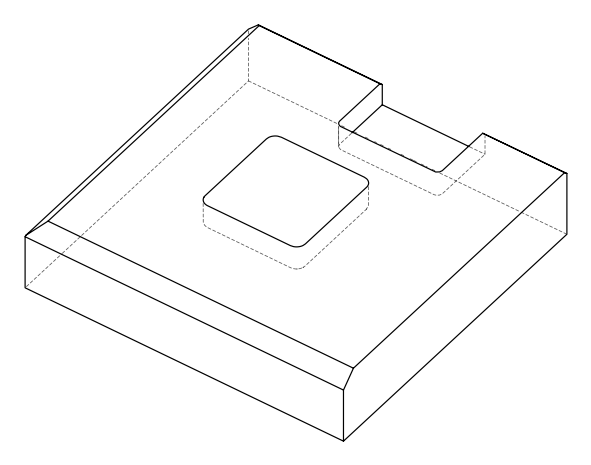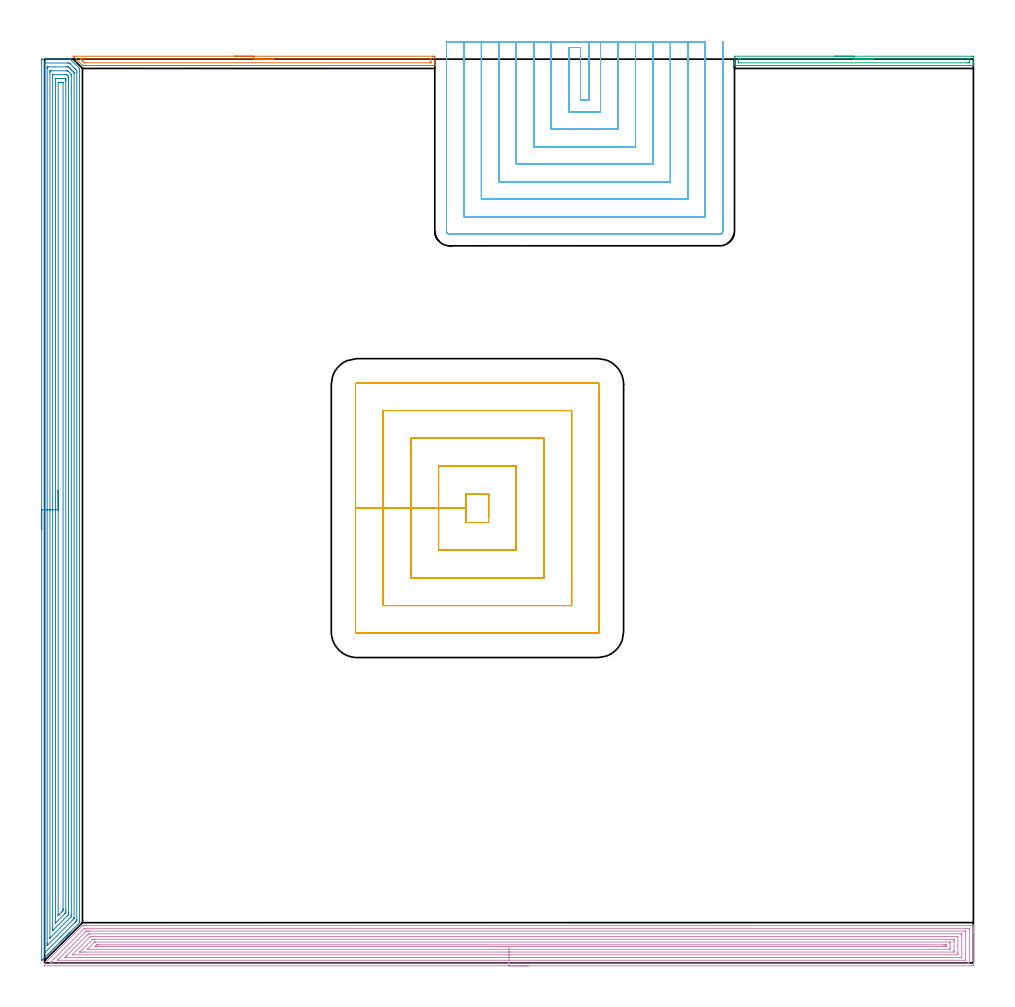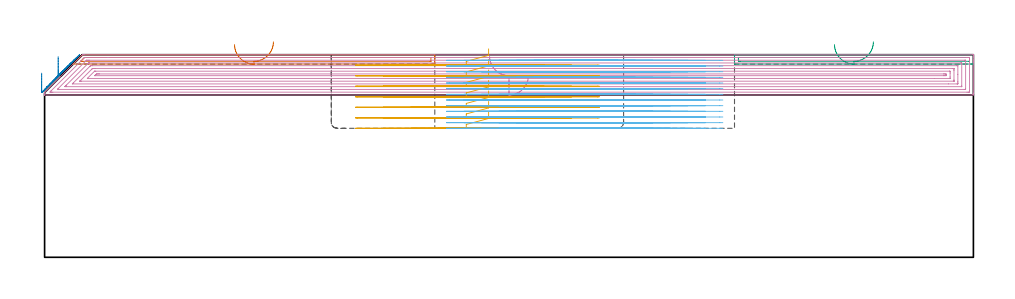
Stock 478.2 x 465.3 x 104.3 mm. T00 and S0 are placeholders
(PLAN: 6 operations, 2 tool changes, 159.2 min)
(1 AREA_MILL | FG_CHAMFER_SURFACE | UGT0205_001 | 3.12 min | 2219 mm3)
(2 AREA_MILL_1 | FG_CHAMFER_SURFACE_1 | UGT0205_001 | 25.8 min | 88289 mm3)
(3 AREA_MILL_2 | FG_CHAMFER_SURFACE_2 | UGT0205_001 | 2.15 min | 1451 mm3)
(4 AREA_MILL_3 | FG_CHAMFER_SURFACE_3 | UGT0205_001 | 30.28 min | 99856 mm3)
(5 MILL_RECTANGULAR_POCKET | POCKET_RECTANGULAR_STRAIGHT | NXT0201_007 | Follow Part, ap 6.25, ae 75% | 21.41 min | 870680 mm3)
(6 MILL_SLOT | SLOT_PARTIAL_RECTANGULAR | NXT0201_011 | Follow Part, ap 3, ae 75% | 76.46 min | 561004 mm3)
(TOOL UGT0205_001 | Chamfer Mill 20 x 3 x 45 deg. | D20 FL50 Z2)
(TOOL NXT0201_007 | ENDMILL 25mm [R216.25-25050GCK54P 1620] | D25 R3 FL54 Z5)
(TOOL NXT0201_011 | ENDMILL 12mm [2P460-1200-NA 1630] | D12 FL38 Z6)
(OP 1 AREA_MILL)
G17 G21 G94 G90
T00 M6
G54
G17 G0 G90 X97.8 Y466.8 S1061 M3
G43 Z114.3 H0
Z109.5
G94 G1 X97.838 Z108.628 F250.
X97.952 Z107.764
X98.141 Z106.912
X98.403 Z106.08
X98.737 Z105.274
X99.14 Z104.5
X99.608 Z103.764
X100.139 Z103.072
X100.729 Z102.429
X101.372 Z101.84
X102.064 Z101.308
X102.8 Z100.84
X103.574 Z100.437
X104.38 Z100.103
X105.212 Z99.841
X106.063 Z99.652
X106.928 Z99.538
X107.8 Z99.5
X199.666
X200.28 Y466.799 Z99.501
X200.887 Y466.793 Z99.503
X200.893 Y466.791 Z99.505
X200.9 Y466.186 Z100.109
Y465.913 Z100.382
Y465.293 Z101.001
Y463.854 Z102.442
Y463.507 Z102.788
Y462.813 Z103.487
Y462.477 Z103.822
X200.893 Y462.062 Z104.229
X200.89 Y462.003 Z104.288
X200.726 Y462. Z104.3
X19.788
X19.505 Y462.004 Z104.29
X19.368 Y462.132 Z104.168
X15.022 Y466.477 Z99.822
X14.866 Y466.633 Z99.664
X14.725 Y466.778 Z99.519
X14.717 Y466.795 Z99.503
X14.725 Y466.799 Z99.499
X107.8 Y466.8 Z99.5
Y465.386 Z100.914
X198.493 Y465.385 Z100.915
X198.885 Y465.379 Z100.921
X198.89 Y465.35 Z100.95
X198.894 Y465.293 Z101.007
X198.899 Y464.887 Z101.413
Y463.507 Z102.793
X198.897 Y463.456 Z102.844
X198.894 Y463.432 Z102.868
X198.892 Y463.424 Z102.876
X198.862 Y463.421 Z102.879
X198.678 Y463.416 Z102.884
X198.585 Y463.415 Z102.885
X20.773
X20.681 Y463.417 Z102.883
X20.59 Y463.421 Z102.879
X20.537 Y463.424 Z102.876
X20.507 Y463.45 Z102.85
X20.446 Y463.507 Z102.793
X19.788 Y464.162 Z102.138
X19.55 Y464.4 Z101.9
X18.894 Y465.057 Z101.243
X18.664 Y465.293 Z101.007
X18.594 Y465.367 Z100.933
X18.71 Y465.379 Z100.921
X18.804 Y465.383 Z100.917
X18.894 Y465.385 Z100.915
X19.695 Y465.386 Z100.914
X107.8
X108.671 Z100.952
X109.536 Z101.066
X110.388 Z101.255
X111.22 Z101.517
X112.026 Z101.851
X112.8 Z102.254
X113.536 Z102.723
X114.228 Z103.254
X114.871 Z103.843
X115.46 Z104.486
X115.991 Z105.178
X116.46 Z105.914
X116.863 Z106.688
X117.197 Z107.494
X117.459 Z108.326
X117.648 Z109.178
X117.762 Z110.043
X117.8 Z110.914
G0 Z114.3
M5
M2
(OP 2 AREA_MILL_1)
G17 G21 G94 G90
T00 M6
G54
G17 G0 G90 X-1.5 Y223.25 S1061 M3
G43 Z114.3 H0
Z94.8
G94 G1 Y223.288 Z93.928 F250.
Y223.402 Z93.063
Y223.591 Z92.212
Y223.853 Z91.38
Y224.187 Z90.574
Y224.59 Z89.8
Y225.059 Z89.064
Y225.59 Z88.372
Y226.179 Z87.729
Y226.822 Z87.14
Y227.514 Z86.608
Y228.25 Z86.14
Y229.024 Z85.737
Y229.83 Z85.403
Y230.662 Z85.141
Y231.514 Z84.952
Y232.378 Z84.838
Y233.25 Z84.8
Y464.679
X-1.496 Y465.095 Z84.802
X-1.492 Y465.29 Z84.806
X-1.293 Y465.3 Z85.004
X9.575 Z95.87
X10.997 Z97.294
X12.224 Z98.519
X13.108 Y465.299 Z99.406
X13.193 Y465.297 Z99.488
X13.227 Y465.275 Z99.523
X17.965 Y460.536 Z104.262
X17.976 Y460.523 Z104.272
X17.997 Y460.496 Z104.286
X18. Y460.211 Z104.3
Y21.479
X17.994 Y20.704 Z104.291
X17.969 Y20.668 Z104.267
X13.108 Y15.806 Z99.404
X12.972 Y15.671 Z99.27
X12.804 Y15.503 Z99.101
X12.666 Y15.364 Z98.962
X12.525 Y15.224 Z98.823
X12.367 Y15.066 Z98.665
X12.224 Y14.922 Z98.52
X12.078 Y14.777 Z98.376
X11.931 Y14.63 Z98.228
X11.783 Y14.481 Z98.078
X11.632 Y14.331 Z97.929
X11.494 Y14.193 Z97.792
X11.341 Y14.039 Z97.636
X11.185 Y13.884 Z97.483
X11.058 Y13.756 Z97.355
X10.9 Y13.597 Z97.194
X10.738 Y13.437 Z97.036
X10.621 Y13.32 Z96.919
X10.458 Y13.155 Z96.753
X10.291 Y12.99 Z96.589
X9.575 Y12.274 Z95.873
X9.398 Y12.097 Z95.695
X8.837 Y11.537 Z95.136
X8.505 Y11.203 Z94.801
X7.911 Y10.611 Z94.21
X7.22 Y9.919 Z93.519
X6.27 Y8.969 Z92.569
X4.929 Y7.629 Z91.228
X4.036 Y6.735 Z90.335
X3.59 Y6.289 Z89.888
X3.142 Y5.842 Z89.441
X2.696 Y5.395 Z88.994
X2.149 Y4.848 Z88.448
X1.92 Y4.619 Z88.217
X1.803 Y4.501 Z88.1
X1.286 Y3.985 Z87.585
X1.037 Y3.735 Z87.333
X0.909 Y3.608 Z87.206
X0.423 Y3.122 Z86.722
X0.154 Y2.852 Z86.45
X-0.432 Y2.268 Z85.868
X-0.729 Y1.968 Z85.566
X-1.326 Y1.374 Z84.973
X-1.465 Y1.241 Z84.833
X-1.496 Y1.215 Z84.802
X-1.5 Y1.409 Z84.8
Y233.25
X-0.086 Z86.214
Y463.206
X-0.084 Y463.259 Z86.216
X-0.082 Y463.283 Z86.218
X-0.08 Y463.289 Z86.22
X-0.063 Y463.291 Z86.237
X0.341 Y463.299 Z86.641
X11.822 Z98.122
X12.224 Y463.296 Z98.524
X12.714 Y463.29 Z99.014
X13.108 Y462.941 Z99.408
X13.124 Y462.925 Z99.424
X13.158 Y462.892 Z99.458
X14.898 Y461.153 Z101.198
X15.757 Y460.291 Z102.057
X15.834 Y460.211 Z102.134
X16.579 Y459.381 Z102.879
X16.586 Y458.424 Z102.886
X16.585 Y22.372 Z102.885
X16.581 Y21.954 Z102.881
X16.579 Y21.749 Z102.879
X16.48 Y21.641 Z102.78
X16.327 Y21.479 Z102.627
X16.041 Y21.192 Z102.341
X15.757 Y20.907 Z102.057
X0.245 Y5.395 Z86.545
X0.147 Y5.299 Z86.447
X0.048 Y5.204 Z86.348
X-0.046 Y5.115 Z86.254
X-0.079 Y5.104 Z86.221
X-0.085 Y5.338 Z86.215
Y5.395
X-0.086 Y233.25 Z86.214
X1.328 Z87.628
X1.329 Y460.512 Z87.629
X1.331 Y461.105 Z87.631
X1.334 Y461.255 Z87.634
X1.335 Y461.284 Z87.635
X1.37 Y461.29 Z87.67
X1.436 Y461.297 Z87.736
X1.626 Y461.299 Z87.926
X2.316 Y461.3 Z88.616
X11.341 Z97.641
X12.034 Y461.298 Z98.334
X12.224 Y461.293 Z98.524
X12.287 Y461.29 Z98.587
X12.356 Y461.233 Z98.656
X12.492 Y461.105 Z98.792
X13.108 Y460.493 Z99.408
X13.389 Y460.211 Z99.689
X13.991 Y459.61 Z100.291
X14.281 Y459.318 Z100.581
X14.874 Y458.715 Z101.174
X15.148 Y458.424 Z101.448
X15.165 Y458.384 Z101.465
X15.167 Y458.349 Z101.467
X15.17 Y458.274 Z101.47
X15.171 Y458.124 Z101.471
Y23.266
X15.17 Y22.967 Z101.47
X15.168 Y22.865 Z101.468
X15.165 Y22.789 Z101.465
X15.132 Y22.743 Z101.432
X14.874 Y22.475 Z101.174
X14.824 Y22.423 Z101.124
X1.369 Y8.969 Z87.669
X1.353 Y8.958 Z87.653
X1.341 Y8.95 Z87.641
X1.336 Y8.969 Z87.636
X1.333 Y9. Z87.633
X1.33 Y9.269 Z87.63
X1.329 Y9.863 Z87.629
X1.328 Y10.164 Z87.628
Y233.25
X2.743 Z89.043
Y458.424
X2.747 Y459.077 Z89.047
X2.75 Y459.29 Z89.05
X2.96 Y459.294 Z89.26
X3.41 Y459.3 Z89.71
X11.359 Z97.659
X11.791 Y459.292 Z98.091
X11.844 Y459.29 Z98.144
X11.925 Y459.215 Z98.225
X12.058 Y459.089 Z98.358
X12.224 Y458.926 Z98.524
X13.619 Y457.531 Z99.919
X13.693 Y457.452 Z99.993
X13.735 Y457.404 Z100.035
X13.75 Y457.364 Z100.05
X13.753 Y457.202 Z100.053
X13.756 Y456.875 Z100.056
X13.757 Y449.251 Z100.057
Y25.053
X13.756 Y24.397 Z100.056
X13.754 Y24.16 Z100.054
X13.75 Y23.836 Z100.05
X13.6 Y23.661 Z99.9
X13.217 Y23.266 Z99.517
X13.162 Y23.211 Z99.462
X2.877 Y12.926 Z89.177
X2.79 Y12.842 Z89.09
X2.752 Y12.808 Z89.052
X2.749 Z89.049
X2.747 Y12.813 Z89.047
X2.744 Y12.847 Z89.044
X2.743 Y12.93 Z89.043
Y13.201
Y233.25
X4.157 Z90.457
Y456.877
X4.16 Y457.118 Z90.46
X4.164 Y457.276 Z90.464
X4.168 Y457.292 Z90.468
X4.174 Y457.295 Z90.474
X4.194 Y457.298 Z90.494
X4.275 Y457.299 Z90.575
X4.504 Y457.3 Z90.804
X10.687 Y457.299 Z96.987
X11.341 Y457.292 Z97.641
X11.383 Y457.29 Z97.683
X11.427 Y457.262 Z97.727
X11.518 Y457.176 Z97.818
X11.7 Y456.999 Z98.
X12.064 Y456.637 Z98.364
X12.224 Y456.474 Z98.524
X12.312 Y456.381 Z98.612
X12.331 Y456.359 Z98.631
X12.336 Y456.263 Z98.636
X12.34 Y456.104 Z98.64
X12.342 Y455.864 Z98.642
X12.343 Y455.744 Z98.643
Y25.827
X12.339 Y25.053 Z98.639
X12.337 Y24.94 Z98.637
X12.327 Y24.837 Z98.627
X12.224 Y24.73 Z98.524
X11.944 Y24.444 Z98.244
X11.661 Y24.16 Z97.961
X4.393 Y16.892 Z90.693
X4.275 Y16.779 Z90.575
X4.166 Y16.676 Z90.466
X4.16 Y16.891 Z90.46
X4.158 Y17.011 Z90.458
X4.157 Y17.131 Z90.457
Y17.905
Y233.25
X5.571 Z91.871
X5.572 Y455.088 Z91.872
X5.573 Y455.207 Z91.873
X5.576 Y455.266 Z91.876
X5.578 Y455.288 Z91.878
X5.604 Y455.293 Z91.904
X6.042 Y455.298 Z92.342
X6.481 Y455.3 Z92.781
X6.925 Z93.225
X10.014 Z96.314
X10.458 Y455.299 Z96.758
X10.901 Y455.296 Z97.201
X10.921 Y455.29 Z97.221
X10.924 Y455.273 Z97.224
X10.927 Y454.85 Z97.227
X10.929 Y454.374 Z97.229
Y453.957
Y26.84
X10.927 Y26.366 Z97.227
X10.923 Y25.947 Z97.223
X10.922 Y25.892 Z97.222
X10.885 Y25.845 Z97.185
X10.815 Y25.769 Z97.115
X10.726 Y25.676 Z97.026
X10.458 Y25.406 Z96.758
X10.283 Y25.23 Z96.583
X5.615 Y20.564 Z91.915
X5.603 Y20.554 Z91.903
X5.585 Y20.544 Z91.885
X5.577 Y20.542 Z91.877
X5.575 Y20.554 Z91.875
X5.573 Y20.585 Z91.873
X5.572 Y20.652 Z91.872
X5.571 Y233.25 Z91.871
X6.985 Z93.285
Y453.002
X6.991 Y453.288 Z93.291
X7.059 Y453.292 Z93.359
X7.184 Y453.297 Z93.484
X7.34 Y453.299 Z93.64
X7.574 Y453.3 Z93.874
X8.457 Z94.757
X9.341 Z95.641
X9.445 Y453.298 Z95.745
X9.471 Y453.296 Z95.771
X9.495 Y453.29 Z95.795
X9.508 Y453.282 Z95.808
X9.51 Y453.255 Z95.81
X9.514 Y453.125 Z95.814
Y27.795
Y27.734
X9.503 Y26.913 Z95.803
X9.438 Y26.84 Z95.738
X9.064 Y26.463 Z95.364
X8.692 Y26.089 Z94.992
X7.656 Y25.053 Z93.956
X7.585 Y24.982 Z93.885
X7.286 Y24.688 Z93.586
X6.996 Y24.405 Z93.296
X6.992 Y24.404 Z93.292
X6.99 Y24.433 Z93.29
X6.987 Y24.513 Z93.287
X6.986 Y24.672 Z93.286
X6.985 Y24.992 Z93.285
Y233.25
Y234.122 Z93.323
Y234.987 Z93.437
Y235.838 Z93.626
Y236.67 Z93.888
Y237.476 Z94.222
Y238.25 Z94.625
Y238.986 Z95.094
Y239.678 Z95.625
Y240.321 Z96.214
Y240.91 Z96.857
Y241.442 Z97.549
Y241.91 Z98.285
Y242.313 Z99.059
Y242.647 Z99.865
Y242.909 Z100.697
Y243.098 Z101.549
Y243.212 Z102.414
Y243.25 Z103.285
G0 Z114.3
M5
M2
(OP 3 AREA_MILL_2)
G17 G21 G94 G90
T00 M6
G54
G17 G0 G90 X406.7 Y466.8 S1061 M3
G43 Z114.3 H0
Z109.5
G94 G1 X406.738 Z108.628 F250.
X406.852 Z107.763
X407.041 Z106.912
X407.303 Z106.08
X407.637 Z105.274
X408.04 Z104.5
X408.508 Z103.764
X409.04 Z103.072
X409.629 Z102.429
X410.272 Z101.839
X410.964 Z101.308
X411.7 Z100.84
X412.474 Z100.437
X413.28 Z100.103
X414.112 Z99.841
X414.964 Z99.652
X415.828 Z99.538
X416.7 Z99.5
X477.024
X477.635 Y466.797 Z99.503
X478.194 Y466.79 Z99.504
X478.197 Y466.751 Z99.544
X478.2 Y466.186 Z100.108
Y465.534 Z100.763
Y465.293 Z101.004
Y463.507 Z102.788
Y463.024 Z103.274
Y462.614 Z103.685
Y462.331 Z103.967
X478.193 Y462.043 Z104.249
X478.19 Y462.003 Z104.289
X478.08 Y462. Z104.3
X355.32
X355.21 Y462.003 Z104.289
X355.207 Y462.043 Z104.249
X355.2 Y462.332 Z103.967
Y463.024 Z103.274
Y463.507 Z102.788
Y465.534 Z100.763
X355.201 Y466.186 Z100.108
X355.203 Y466.751 Z99.544
X355.206 Y466.79 Z99.504
X355.765 Y466.8 Z99.5
X416.7
Y465.386 Z100.914
X475.948 Y465.385 Z100.915
X476.133 Y465.381 Z100.919
X476.181 Y465.379 Z100.921
X476.19 Y465.37 Z100.93
X476.195 Y465.342 Z100.958
X476.198 Y465.293 Z101.007
X476.2 Y464.948 Z101.352
Y464.4 Z101.9
X476.199 Y464.055 Z102.245
X476.192 Y463.507 Z102.793
X476.19 Y463.427 Z102.873
X476.04 Y463.419 Z102.881
X475.947 Y463.415 Z102.885
X475.856
X475.059 Y463.414 Z102.886
X357.452 Y463.415 Z102.885
X357.267 Y463.419 Z102.881
X357.219 Y463.421 Z102.879
X357.21 Y463.43 Z102.87
X357.205 Y463.458 Z102.842
X357.202 Y463.507 Z102.793
X357.2 Y463.852 Z102.448
Y464.4 Z101.9
X357.201 Y464.745 Z101.555
X357.208 Y465.293 Z101.007
X357.21 Y465.373 Z100.927
X357.36 Y465.381 Z100.919
X357.453 Y465.385 Z100.915
X357.544
X358.341 Y465.386 Z100.914
X416.7
X417.572 Z100.952
X418.436 Z101.066
X419.288 Z101.255
X420.12 Z101.517
X420.926 Z101.851
X421.7 Z102.254
X422.436 Z102.723
X423.128 Z103.254
X423.771 Z103.843
X424.36 Z104.486
X424.892 Z105.178
X425.36 Z105.914
X425.763 Z106.688
X426.097 Z107.494
X426.359 Z108.326
X426.548 Z109.178
X426.662 Z110.043
X426.7 Z110.914
G0 Z114.3
M5
M2
(OP 4 AREA_MILL_3)
G17 G21 G94 G90
T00 M6
G54
G17 G0 G90 X249.1 Y-1.5 S1061 M3
G43 Z114.3 H0
Z93.6
G94 G1 X249.062 Z92.728 F250.
X248.948 Z91.864
X248.759 Z91.012
X248.497 Z90.18
X248.163 Z89.374
X247.76 Z88.6
X247.292 Z87.864
X246.76 Z87.172
X246.171 Z86.529
X245.528 Z85.94
X244.836 Z85.408
X244.1 Z84.94
X243.326 Z84.537
X242.52 Z84.203
X241.688 Z83.941
X240.836 Z83.752
X239.972 Z83.638
X239.1 Z83.6
X0.088
X0.003 Y-1.499 Z83.599
Y-1.498 Z83.6
X0. Y-1.476 Z83.621
X0.001 Y-0.381 Z84.718
X0.01 Y-0.3 Z84.795
X0.084 Y-0.215 Z84.883
X19.381 Y19.081 Z104.181
X19.505 Y19.195 Z104.291
X20.266 Y19.2 Z104.3
X478.031
X478.19 Y19.197 Z104.288
X478.193 Y19.156 Z104.248
X478.2 Y18.772 Z103.871
Y18.42 Z103.52
Y17.746 Z102.841
Y16.519 Z101.616
Y15.966 Z101.061
Y15.353 Z100.448
Y-0.659 Z84.438
X478.198 Y-0.935 Z84.162
X478.192 Y-1.492 Z83.606
X478.145 Y-1.494 Z83.604
X477.584 Y-1.5 Z83.6
X239.1
Y-0.086 Z85.014
X4.229
X3.335 Y-0.085 Z85.015
X3.295 Y-0.083 Z85.017
X2.716 Y-0.046 Z85.054
X3.001 Y0.247 Z85.347
X3.295 Y0.546 Z85.646
X3.445 Y0.695 Z85.795
X20.266 Y17.516 Z102.616
X20.383 Y17.629 Z102.729
X20.507 Y17.746 Z102.846
X21.121 Y17.784 Z102.884
X21.159 Y17.785 Z102.885
X32.626 Y17.786 Z102.886
X474.864
X475.759 Y17.784 Z102.884
X475.798 Y17.782 Z102.882
X476.19 Y17.746 Z102.846
X476.198 Y17.347 Z102.447
X476.2 Y16.856 Z101.956
Y16.455 Z101.555
Y0.844 Z85.944
X476.198 Y0.445 Z85.545
X476.19 Y-0.046 Z85.054
X475.835 Y-0.083 Z85.017
X475.798 Y-0.084 Z85.016
X474.945 Y-0.086 Z85.014
X239.1
Y1.328 Z86.428
X7.274 Y1.329 Z86.429
X7.101 Y1.331 Z86.431
X6.868 Y1.335 Z86.435
X6.564 Y1.354 Z86.454
X6.9 Y1.701 Z86.801
X21.162 Y15.963 Z101.063
X21.465 Y16.259 Z101.359
X21.552 Y16.341 Z101.441
X21.592 Y16.365 Z101.465
X21.65 Y16.367 Z101.467
X22.053 Y16.37 Z101.47
X22.539 Y16.371 Z101.471
X22.946 Y16.372 Z101.472
X473.605 Y16.371 Z101.471
X474.011 Y16.369 Z101.469
X474.146 Y16.367 Z101.467
X474.186 Y16.365 Z101.465
X474.192 Y16.279 Z101.379
X474.197 Y16.154 Z101.254
X474.199 Y15.966 Z101.066
X474.2 Y15.779 Z100.879
X474.199 Y1.734 Z86.834
X474.198 Y1.547 Z86.647
X474.19 Y1.359 Z86.459
X474.181 Y1.335 Z86.435
X474.163 Y1.332 Z86.432
X474.113 Y1.33 Z86.43
X474.011 Y1.329 Z86.429
X473.525 Y1.328 Z86.428
X239.1
Y2.743 Z87.843
X11.214
X10.595 Y2.748 Z87.848
X10.441 Y2.75 Z87.85
X10.438 Y2.778 Z87.878
X10.441 Y2.789 Z87.889
X10.802 Y3.153 Z88.253
X11.161 Y3.513 Z88.613
X22.053 Y14.404 Z99.504
X22.392 Y14.739 Z99.839
X22.582 Y14.922 Z100.022
X22.613 Y14.95 Z100.05
X22.656 Y14.953 Z100.053
X22.753 Y14.955 Z100.055
X22.946 Y14.957 Z100.057
X23.066
X471.452
X472.128 Y14.955 Z100.055
X472.165 Y14.953 Z100.053
X472.183 Y14.951 Z100.051
X472.19 Y14.94 Z100.04
X472.194 Y14.838 Z99.938
X472.198 Y14.629 Z99.729
X472.2 Y14.212 Z99.312
X472.199 Y3.08 Z88.18
X472.197 Y2.864 Z87.964
X472.193 Y2.757 Z87.857
X472.19 Y2.749 Z87.849
X472.183 Y2.746 Z87.846
X472.156 Y2.744 Z87.844
X472.105 Y2.743 Z87.843
X239.1
Y4.157 Z89.257
X14.26
X14.501 Y4.402 Z89.502
X14.703 Y4.605 Z89.705
X23.172 Y13.073 Z98.173
X23.399 Y13.298 Z98.398
X23.623 Y13.513 Z98.613
X23.658 Y13.536 Z98.636
X23.716 Y13.539 Z98.639
X23.839 Y13.541 Z98.641
X24.486 Y13.543 Z98.643
X24.732
X469.545
X470.193 Y13.542 Z98.642
X470.195 Y13.541 Z98.641
X470.198 Y13.537 Z98.637
X470.2 Y9.088 Z94.188
Y5.529 Z90.629
Y4.64 Z89.74
X470.198 Y4.402 Z89.502
X470.194 Y4.239 Z89.339
X470.19 Y4.165 Z89.265
X470.038 Y4.161 Z89.261
X469.791 Y4.158 Z89.258
X465.308 Y4.157 Z89.257
X239.1
Y5.571 Z90.671
X18.831
X18.48 Y5.573 Z90.673
X18.195 Y5.575 Z90.675
X18.153 Y5.578 Z90.678
X18.165 Y5.605 Z90.705
X18.227 Y5.671 Z90.771
X18.48 Y5.932 Z91.032
X24.399 Y11.851 Z96.951
X24.511 Y11.961 Z97.061
X24.603 Y12.049 Z97.149
X24.665 Y12.105 Z97.205
X24.698 Y12.122 Z97.222
X24.732 Y12.123 Z97.223
X25.014 Y12.127 Z97.227
X25.625 Y12.129 Z97.229
X25.906
X467.759 Y12.128 Z97.228
X468.041 Y12.127 Z97.227
X468.138 Y12.124 Z97.224
X468.181 Y12.122 Z97.222
X468.19 Y12.102 Z97.202
X468.197 Y11.972 Z97.072
X468.199 Y11.519 Z96.619
X468.2 Y11.079 Z96.179
Y6.181 Z91.281
X468.198 Y5.744 Z90.844
X468.192 Y5.596 Z90.696
X468.189 Y5.577 Z90.677
X468.179 Y5.575 Z90.675
X468.142 Y5.573 Z90.673
X468.065 Y5.572 Z90.672
X239.1 Y5.571 Z90.671
Y6.985 Z92.085
X22.09
X22.053 Y6.986 Z92.086
X22.014 Y6.989 Z92.089
X22.001 Y6.992 Z92.092
X22.009 Y7.007 Z92.107
X22.021 Y7.022 Z92.122
X22.053 Y7.056 Z92.156
X22.06 Y7.063 Z92.163
X25.625 Y10.628 Z95.728
X25.682 Y10.679 Z95.779
X25.708 Y10.699 Z95.799
X25.735 Y10.708 Z95.808
X25.831 Y10.71 Z95.81
X26.175 Y10.714 Z95.814
X26.347 Y10.715 Z95.815
X465.887 Y10.714 Z95.814
X465.972 Y10.713 Z95.813
X466.058 Y10.708 Z95.808
X466.19 Y10.698 Z95.798
X466.193 Y10.629 Z95.729
X466.199 Y10.404 Z95.504
X466.2 Y9.74 Z94.84
Y7.734 Z92.834
X466.197 Y7.071 Z92.171
X466.194 Y7.015 Z92.115
X466.19 Y6.993 Z92.093
X466.144 Y6.99 Z92.09
X466.057 Y6.986 Z92.086
X458.101 Y6.985 Z92.085
X239.1
Y8.4 Z93.5
X25.974
X25.937 Y8.401 Z93.501
X25.881 Y8.404 Z93.504
X25.866 Y8.407 Z93.507
X25.868 Y8.412 Z93.512
X25.89 Y8.438 Z93.538
X25.962 Y8.514 Z93.614
X26.297 Y8.85 Z93.95
X26.408 Y8.961 Z94.061
X26.519 Y9.07 Z94.17
X26.747 Y9.288 Z94.388
X26.966 Y9.294 Z94.394
X27.412 Y9.298 Z94.398
X27.853 Y9.3 Z94.4
X28.305
X462.841
X463.293
X463.737 Y9.298 Z94.398
X464.186 Y9.293 Z94.393
X464.199 Y8.85 Z93.95
X464.2 Y8.837 Z93.937
X464.186 Y8.407 Z93.507
X463.742 Y8.402 Z93.502
X463.293 Y8.4 Z93.5
X462.852
X239.1
X238.228 Z93.538
X237.364 Z93.651
X236.512 Z93.84
X235.68 Z94.103
X234.874 Z94.436
X234.1 Z94.839
X233.364 Z95.308
X232.672 Z95.839
X232.029 Z96.428
X231.44 Z97.072
X230.908 Z97.764
X230.44 Z98.5
X230.037 Z99.273
X229.703 Z100.079
X229.441 Z100.911
X229.252 Z101.763
X229.138 Z102.628
X229.1 Z103.5
G0 Z114.3
M5
M2
(OP 5 MILL_RECTANGULAR_POCKET)
G17 G21 G94 G90
T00 M6
G54
G17 G0 G90 X228.6 Y229.148 S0 M3
G43 Z114.3 H1
Z107.3
G94 G1 Y241.6 Z103.963 F250.
X217.1 Z100.882
Y234.15 Z98.886
Y226.7 F500.
X228.6
Y241.6
X217.1
Y234.15
X202.85
Y212.45
X242.85
Y255.85
X202.85
Y234.15
X188.6
Y198.2
X257.1
Y270.1
X188.6
Y234.15
X174.35
Y183.95
X271.35
Y284.35
X174.35
Y234.15
X160.1
Y170.5
G3 X160.9 Y169.7 R0.8
G1 X284.8
G3 X285.6 Y170.5 R0.8
G1 Y297.8
G3 X284.8 Y298.6 R0.8
G1 X160.9
G3 X160.1 Y297.8 R0.8
G1 Y234.15
Y233.15
G0 X228.6 Y229.148 Z101.886
G1 Y241.6 Z98.549 F250.
X217.1 Z95.468
Y234.15 Z93.471
Y226.7 F500.
X228.6
Y241.6
X217.1
Y234.15
X202.85
Y212.45
X242.85
Y255.85
X202.85
Y234.15
X188.6
Y198.2
X257.1
Y270.1
X188.6
Y234.15
X174.35
Y183.95
X271.35
Y284.35
X174.35
Y234.15
X160.1
Y170.5
G3 X160.9 Y169.7 R0.8
G1 X284.8
G3 X285.6 Y170.5 R0.8
G1 Y297.8
G3 X284.8 Y298.6 R0.8
G1 X160.9
G3 X160.1 Y297.8 R0.8
G1 Y234.15
Y233.15
G0 X228.6 Y229.148 Z96.471
G1 Y241.6 Z93.135 F250.
X217.1 Z90.053
Y234.15 Z88.057
Y226.7 F500.
X228.6
Y241.6
X217.1
Y234.15
X202.85
Y212.45
X242.85
Y255.85
X202.85
Y234.15
X188.6
Y198.2
X257.1
Y270.1
X188.6
Y234.15
X174.35
Y183.95
X271.35
Y284.35
X174.35
Y234.15
X160.1
Y170.5
G3 X160.9 Y169.7 R0.8
G1 X284.8
G3 X285.6 Y170.5 R0.8
G1 Y297.8
G3 X284.8 Y298.6 R0.8
G1 X160.9
G3 X160.1 Y297.8 R0.8
G1 Y234.15
Y233.15
G0 X228.6 Y229.148 Z91.057
G1 Y241.6 Z87.72 F250.
X217.1 Z84.639
Y234.15 Z82.643
Y226.7 F500.
X228.6
Y241.6
X217.1
Y234.15
X202.85
Y212.45
X242.85
Y255.85
X202.85
Y234.15
X188.6
Y198.2
X257.1
Y270.1
X188.6
Y234.15
X174.35
Y183.95
X271.35
Y284.35
X174.35
Y234.15
X160.1
Y170.5
G3 X160.9 Y169.7 R0.8
G1 X284.8
G3 X285.6 Y170.5 R0.8
G1 Y297.8
G3 X284.8 Y298.6 R0.8
G1 X160.9
G3 X160.1 Y297.8 R0.8
G1 Y234.15
Y233.15
G0 X228.6 Y229.148 Z85.643
G1 Y241.6 Z82.306 F250.
X217.1 Z79.225
Y234.15 Z77.229
Y226.7 F500.
X228.6
Y241.6
X217.1
Y234.15
X202.85
Y212.45
X242.85
Y255.85
X202.85
Y234.15
X188.6
Y198.2
X257.1
Y270.1
X188.6
Y234.15
X174.35
Y183.95
X271.35
Y284.35
X174.35
Y234.15
X160.1
Y170.5
G3 X160.9 Y169.7 R0.8
G1 X284.8
G3 X285.6 Y170.5 R0.8
G1 Y297.8
G3 X284.8 Y298.6 R0.8
G1 X160.9
G3 X160.1 Y297.8 R0.8
G1 Y234.15
Y233.15
G0 X228.6 Y229.148 Z80.229
G1 Y241.6 Z76.892 F250.
X217.1 Z73.81
Y234.15 Z71.814
Y226.7 F500.
X228.6
Y241.6
X217.1
Y234.15
X202.85
Y212.45
X242.85
Y255.85
X202.85
Y234.15
X188.6
Y198.2
X257.1
Y270.1
X188.6
Y234.15
X174.35
Y183.95
X271.35
Y284.35
X174.35
Y234.15
X160.1
Y170.5
G3 X160.9 Y169.7 R0.8
G1 X284.8
G3 X285.6 Y170.5 R0.8
G1 Y297.8
G3 X284.8 Y298.6 R0.8
G1 X160.9
G3 X160.1 Y297.8 R0.8
G1 Y234.15
Y233.15
G0 X228.6 Y229.148 Z74.814
G1 Y241.6 Z71.478 F250.
X217.1 Z68.396
Y234.15 Z66.4
Y226.7 F500.
X228.6
Y241.6
X217.1
Y234.15
X202.85
Y212.45
X242.85
Y255.85
X202.85
Y234.15
X188.6
Y198.2
X257.1
Y270.1
X188.6
Y234.15
X174.35
Y183.95
X271.35
Y284.35
X174.35
Y234.15
X160.1
Y170.5
G3 X160.9 Y169.7 R0.8
G1 X284.8
G3 X285.6 Y170.5 R0.8
G1 Y297.8
G3 X284.8 Y298.6 R0.8
G1 X160.9
G3 X160.1 Y297.8 R0.8
G1 Y234.15
Y233.15
G0 Z114.3
M5
M2
(OP 6 MILL_SLOT)
G17 G21 G94 G90
T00 M6
G54
G17 G0 G90 X280.2 Y474.3 S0 M3
G43 Z114.3 H1
Z101.385
G94 G1 Y471.3 F250.
Y444.2 F500.
X275.9
Y471.3
X269.9
Y438.2
X286.2
Y471.3
Y474.3 F250.
X260.9
Y471.3
Y429.2 F500.
X295.2
Y471.3
Y474.3 F250.
X251.9
Y471.3
Y420.2 F500.
X304.2
Y471.3
Y474.3 F250.
X242.9
Y471.3
Y411.2 F500.
X313.2
Y471.3
Y474.3 F250.
X233.9
Y471.3
Y402.2 F500.
X322.2
Y471.3
Y474.3 F250.
X224.9
Y471.3
Y393.2 F500.
X331.2
Y471.3
Y474.3 F250.
X215.9
Y471.3
Y384.2 F500.
X340.2
Y471.3
Y474.3 F250.
X206.9
Y471.3
Y376.8 F500.
G3 X208.5 Y375.2 R1.6
G1 X347.6
G3 X349.2 Y376.8 R1.6
G1 Y471.3
Y474.3 F250.
G0 X280.2 Z98.469
G1 Y471.3
Y444.2 F500.
X275.9
Y471.3
X269.9
Y438.2
X286.2
Y471.3
Y474.3 F250.
X260.9
Y471.3
Y429.2 F500.
X295.2
Y471.3
Y474.3 F250.
X251.9
Y471.3
Y420.2 F500.
X304.2
Y471.3
Y474.3 F250.
X242.9
Y471.3
Y411.2 F500.
X313.2
Y471.3
Y474.3 F250.
X233.9
Y471.3
Y402.2 F500.
X322.2
Y471.3
Y474.3 F250.
X224.9
Y471.3
Y393.2 F500.
X331.2
Y471.3
Y474.3 F250.
X215.9
Y471.3
Y384.2 F500.
X340.2
Y471.3
Y474.3 F250.
X206.9
Y471.3
Y376.8 F500.
G3 X208.5 Y375.2 R1.6
G1 X347.6
G3 X349.2 Y376.8 R1.6
G1 Y471.3
Y474.3 F250.
G0 X280.2 Z95.554
G1 Y471.3
Y444.2 F500.
X275.9
Y471.3
X269.9
Y438.2
X286.2
Y471.3
Y474.3 F250.
X260.9
Y471.3
Y429.2 F500.
X295.2
Y471.3
Y474.3 F250.
X251.9
Y471.3
Y420.2 F500.
X304.2
Y471.3
Y474.3 F250.
X242.9
Y471.3
Y411.2 F500.
X313.2
Y471.3
Y474.3 F250.
X233.9
Y471.3
Y402.2 F500.
X322.2
Y471.3
Y474.3 F250.
X224.9
Y471.3
Y393.2 F500.
X331.2
Y471.3
Y474.3 F250.
X215.9
Y471.3
Y384.2 F500.
X340.2
Y471.3
Y474.3 F250.
X206.9
Y471.3
Y376.8 F500.
G3 X208.5 Y375.2 R1.6
G1 X347.6
G3 X349.2 Y376.8 R1.6
G1 Y471.3
Y474.3 F250.
G0 X280.2 Z92.638
G1 Y471.3
Y444.2 F500.
X275.9
Y471.3
X269.9
Y438.2
X286.2
Y471.3
Y474.3 F250.
X260.9
Y471.3
Y429.2 F500.
X295.2
Y471.3
Y474.3 F250.
X251.9
Y471.3
Y420.2 F500.
X304.2
Y471.3
Y474.3 F250.
X242.9
Y471.3
Y411.2 F500.
X313.2
Y471.3
Y474.3 F250.
X233.9
Y471.3
Y402.2 F500.
X322.2
Y471.3
Y474.3 F250.
X224.9
Y471.3
Y393.2 F500.
X331.2
Y471.3
Y474.3 F250.
X215.9
Y471.3
Y384.2 F500.
X340.2
Y471.3
Y474.3 F250.
X206.9
Y471.3
Y376.8 F500.
G3 X208.5 Y375.2 R1.6
G1 X347.6
G3 X349.2 Y376.8 R1.6
G1 Y471.3
Y474.3 F250.
G0 X280.2 Z89.723
G1 Y471.3
Y444.2 F500.
X275.9
Y471.3
X269.9
Y438.2
X286.2
Y471.3
Y474.3 F250.
X260.9
Y471.3
Y429.2 F500.
X295.2
Y471.3
Y474.3 F250.
X251.9
Y471.3
Y420.2 F500.
X304.2
Y471.3
Y474.3 F250.
X242.9
Y471.3
Y411.2 F500.
X313.2
Y471.3
Y474.3 F250.
X233.9
Y471.3
Y402.2 F500.
X322.2
Y471.3
Y474.3 F250.
X224.9
Y471.3
Y393.2 F500.
X331.2
Y471.3
Y474.3 F250.
X215.9
Y471.3
Y384.2 F500.
X340.2
Y471.3
Y474.3 F250.
X206.9
Y471.3
Y376.8 F500.
G3 X208.5 Y375.2 R1.6
G1 X347.6
G3 X349.2 Y376.8 R1.6
G1 Y471.3
Y474.3 F250.
G0 X280.2 Z86.808
G1 Y471.3
Y444.2 F500.
X275.9
Y471.3
X269.9
Y438.2
X286.2
Y471.3
Y474.3 F250.
X260.9
Y471.3
Y429.2 F500.
X295.2
Y471.3
Y474.3 F250.
X251.9
Y471.3
Y420.2 F500.
X304.2
Y471.3
Y474.3 F250.
X242.9
Y471.3
Y411.2 F500.
X313.2
Y471.3
Y474.3 F250.
X233.9
Y471.3
Y402.2 F500.
X322.2
Y471.3
Y474.3 F250.
X224.9
Y471.3
Y393.2 F500.
X331.2
Y471.3
Y474.3 F250.
X215.9
Y471.3
Y384.2 F500.
X340.2
Y471.3
Y474.3 F250.
X206.9
Y471.3
Y376.8 F500.
G3 X208.5 Y375.2 R1.6
G1 X347.6
G3 X349.2 Y376.8 R1.6
G1 Y471.3
Y474.3 F250.
G0 X280.2 Z83.892
G1 Y471.3
Y444.2 F500.
X275.9
Y471.3
X269.9
Y438.2
X286.2
Y471.3
Y474.3 F250.
X260.9
Y471.3
Y429.2 F500.
X295.2
Y471.3
Y474.3 F250.
X251.9
Y471.3
Y420.2 F500.
X304.2
Y471.3
Y474.3 F250.
X242.9
Y471.3
Y411.2 F500.
X313.2
Y471.3
Y474.3 F250.
X233.9
Y471.3
Y402.2 F500.
X322.2
Y471.3
Y474.3 F250.
X224.9
Y471.3
Y393.2 F500.
X331.2
Y471.3
Y474.3 F250.
X215.9
Y471.3
Y384.2 F500.
X340.2
Y471.3
Y474.3 F250.
X206.9
Y471.3
Y376.8 F500.
G3 X208.5 Y375.2 R1.6
G1 X347.6
G3 X349.2 Y376.8 R1.6
G1 Y471.3
Y474.3 F250.
G0 X280.2 Z80.977
G1 Y471.3
Y444.2 F500.
X275.9
Y471.3
X269.9
Y438.2
X286.2
Y471.3
Y474.3 F250.
X260.9
Y471.3
Y429.2 F500.
X295.2
Y471.3
Y474.3 F250.
X251.9
Y471.3
Y420.2 F500.
X304.2
Y471.3
Y474.3 F250.
X242.9
Y471.3
Y411.2 F500.
X313.2
Y471.3
Y474.3 F250.
X233.9
Y471.3
Y402.2 F500.
X322.2
Y471.3
Y474.3 F250.
X224.9
Y471.3
Y393.2 F500.
X331.2
Y471.3
Y474.3 F250.
X215.9
Y471.3
Y384.2 F500.
X340.2
Y471.3
Y474.3 F250.
X206.9
Y471.3
Y376.8 F500.
G3 X208.5 Y375.2 R1.6
G1 X347.6
G3 X349.2 Y376.8 R1.6
G1 Y471.3
Y474.3 F250.
G0 X280.2 Z78.062
G1 Y471.3
Y444.2 F500.
X275.9
Y471.3
X269.9
Y438.2
X286.2
Y471.3
Y474.3 F250.
X260.9
Y471.3
Y429.2 F500.
X295.2
Y471.3
Y474.3 F250.
X251.9
Y471.3
Y420.2 F500.
X304.2
Y471.3
Y474.3 F250.
X242.9
Y471.3
Y411.2 F500.
X313.2
Y471.3
Y474.3 F250.
X233.9
Y471.3
Y402.2 F500.
X322.2
Y471.3
Y474.3 F250.
X224.9
Y471.3
Y393.2 F500.
X331.2
Y471.3
Y474.3 F250.
X215.9
Y471.3
Y384.2 F500.
X340.2
Y471.3
Y474.3 F250.
X206.9
Y471.3
Y376.8 F500.
G3 X208.5 Y375.2 R1.6
G1 X347.6
G3 X349.2 Y376.8 R1.6
G1 Y471.3
Y474.3 F250.
G0 X280.2 Z75.146
G1 Y471.3
Y444.2 F500.
X275.9
Y471.3
X269.9
Y438.2
X286.2
Y471.3
Y474.3 F250.
X260.9
Y471.3
Y429.2 F500.
X295.2
Y471.3
Y474.3 F250.
X251.9
Y471.3
Y420.2 F500.
X304.2
Y471.3
Y474.3 F250.
X242.9
Y471.3
Y411.2 F500.
X313.2
Y471.3
Y474.3 F250.
X233.9
Y471.3
Y402.2 F500.
X322.2
Y471.3
Y474.3 F250.
X224.9
Y471.3
Y393.2 F500.
X331.2
Y471.3
Y474.3 F250.
X215.9
Y471.3
Y384.2 F500.
X340.2
Y471.3
Y474.3 F250.
X206.9
Y471.3
Y376.8 F500.
G3 X208.5 Y375.2 R1.6
G1 X347.6
G3 X349.2 Y376.8 R1.6
G1 Y471.3
Y474.3 F250.
G0 X280.2 Z72.231
G1 Y471.3
Y444.2 F500.
X275.9
Y471.3
X269.9
Y438.2
X286.2
Y471.3
Y474.3 F250.
X260.9
Y471.3
Y429.2 F500.
X295.2
Y471.3
Y474.3 F250.
X251.9
Y471.3
Y420.2 F500.
X304.2
Y471.3
Y474.3 F250.
X242.9
Y471.3
Y411.2 F500.
X313.2
Y471.3
Y474.3 F250.
X233.9
Y471.3
Y402.2 F500.
X322.2
Y471.3
Y474.3 F250.
X224.9
Y471.3
Y393.2 F500.
X331.2
Y471.3
Y474.3 F250.
X215.9
Y471.3
Y384.2 F500.
X340.2
Y471.3
Y474.3 F250.
X206.9
Y471.3
Y376.8 F500.
G3 X208.5 Y375.2 R1.6
G1 X347.6
G3 X349.2 Y376.8 R1.6
G1 Y471.3
Y474.3 F250.
G0 X280.2 Z69.315
G1 Y471.3
Y444.2 F500.
X275.9
Y471.3
X269.9
Y438.2
X286.2
Y471.3
Y474.3 F250.
X260.9
Y471.3
Y429.2 F500.
X295.2
Y471.3
Y474.3 F250.
X251.9
Y471.3
Y420.2 F500.
X304.2
Y471.3
Y474.3 F250.
X242.9
Y471.3
Y411.2 F500.
X313.2
Y471.3
Y474.3 F250.
X233.9
Y471.3
Y402.2 F500.
X322.2
Y471.3
Y474.3 F250.
X224.9
Y471.3
Y393.2 F500.
X331.2
Y471.3
Y474.3 F250.
X215.9
Y471.3
Y384.2 F500.
X340.2
Y471.3
Y474.3 F250.
X206.9
Y471.3
Y376.8 F500.
G3 X208.5 Y375.2 R1.6
G1 X347.6
G3 X349.2 Y376.8 R1.6
G1 Y471.3
Y474.3 F250.
G0 X280.2 Z66.4
G1 Y471.3
Y444.2 F500.
X275.9
Y471.3
X269.9
Y438.2
X286.2
Y471.3
Y474.3 F250.
X260.9
Y471.3
Y429.2 F500.
X295.2
Y471.3
Y474.3 F250.
X251.9
Y471.3
Y420.2 F500.
X304.2
Y471.3
Y474.3 F250.
X242.9
Y471.3
Y411.2 F500.
X313.2
Y471.3
Y474.3 F250.
X233.9
Y471.3
Y402.2 F500.
X322.2
Y471.3
Y474.3 F250.
X224.9
Y471.3
Y393.2 F500.
X331.2
Y471.3
Y474.3 F250.
X215.9
Y471.3
Y384.2 F500.
X340.2
Y471.3
Y474.3 F250.
X206.9
Y471.3
Y376.8 F500.
G3 X208.5 Y375.2 R1.6
G1 X347.6
G3 X349.2 Y376.8 R1.6
G1 Y471.3
Y474.3 F250.
G0 Z114.3
M5
M2
